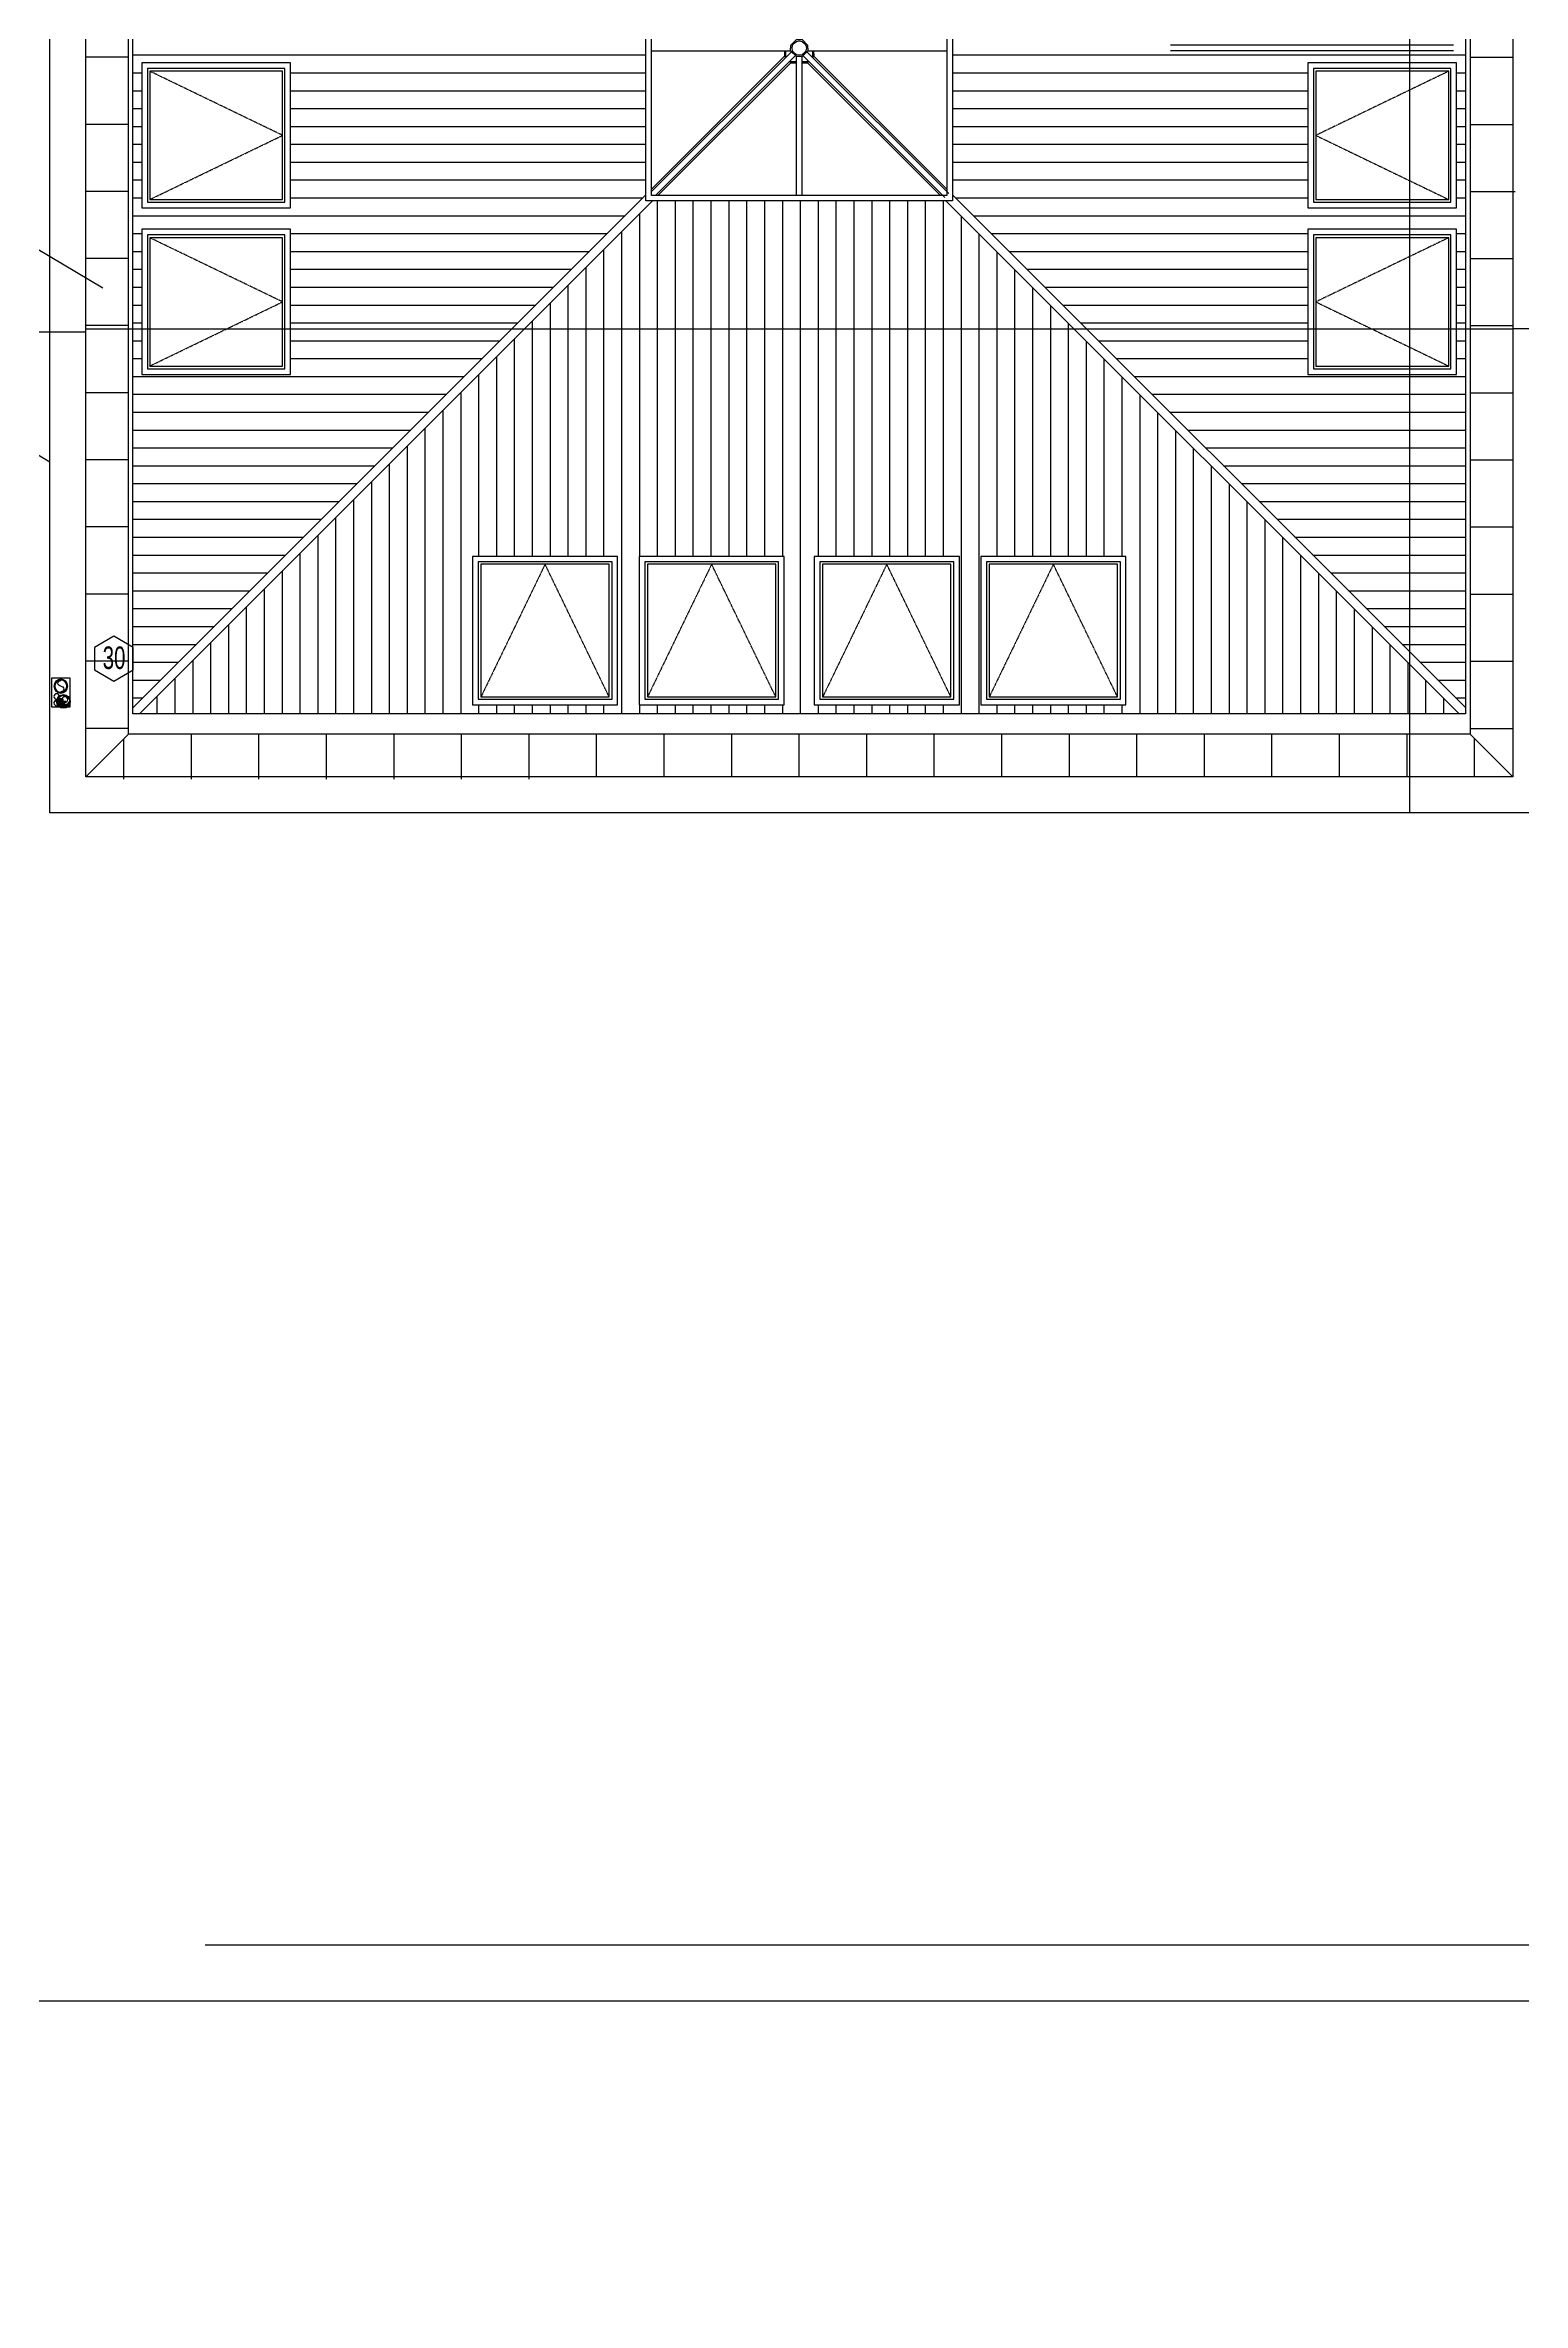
# Model space of a CAD drawing. Header units: millimetres. Extents: x -3782782348 to 131293, y -36553 to 57271.
# Drawn here: x 91712 to 93025, y -21419 to -19413 of the extents above; entities that cross this region are included whole.
import ezdxf

# ---------------------------------------------------------------- set-up
doc = ezdxf.new("R2010")
doc.units = ezdxf.units.MM
doc.header["$LTSCALE"] = 0.01
doc.linetypes.add('DASHED', pattern=[19.05, 12.7, -6.35])
doc.layers.get('Defpoints').update_dxf_attribs({"color": 253})
for name, color, linetype in [('+ Stratigrafia', 9, 'Continuous'), ('0_cartongesso', 2, 'Continuous'), ('vista2', 251, 'Continuous'), ('X_cavedi', 1, 'Continuous'), ('X_Esterno', 8, 'Continuous'), ('X_FOROMETRIA SCARICO NUMERAZIONE', 6, 'Continuous'), ('X_MURI', 8, 'Continuous'), ('X_Proiezini', 1, 'Continuous'), ('X_proiezioni serramenti esterni', 252, 'Continuous'), ('X_quote 1', 253, 'Continuous'), ('X_Serramenti Est', 1, 'Continuous'), ('X_TESTI', 253, 'Continuous')]:
    doc.layers.add(name, color=color, linetype=linetype)
doc.styles.add('Max 50', font='arial.ttf', dxfattribs={"width": 0.65, "height": 0.125})
doc.styles.get("Standard").update_dxf_attribs({"font": 'arial.ttf'})
doc.dimstyles.get("Standard").update_dxf_attribs({"dimscale": 0, "dimtxt": 0.18, "dimasz": 0.18, "dimexe": 0.18, "dimexo": 0.0625, "dimgap": 0.09, "dimtad": 1, "dimdec": 0, "dimzin": 0, "dimdsep": 46, "dimtxsty": 'Standard', "dimcen": 0.09, "dimclrd": 256, "dimclre": 256, "dimclrt": 5, "dimadec": 0, "dimazin": 0, "dimtfac": 1, "dimtdec": 0, "dimtix": 1, "dimtofl": 0, "dimtmove": 2, "dimatfit": 3, "dimfxl": 1, "dimtolj": 1, "dimtzin": 0, "dimarcsym": 0})
pattern_1 = [(0, (50139.492, -45869.093), (0, 15.875), [])]

# ---------------------------------------------------------------- blocks, each defined once
blk = doc.blocks.new('*D102')
at = {"layer": 'Defpoints', "color": 0, "transparency": 16777216}
for p in [(91715.8, -19667.3), (91715.8, -19667.3, 0), (90325.7, -19703.9)]:
    blk.add_point(p, dxfattribs=at)
at = {"layer": 'X_quote 1', "lineweight": -2, "transparency": 16777216}
blk.add_line((90325.9, -19667.3, 0), (91715.6, -19667.3, 0), dxfattribs=at)
at = {"layer": 'X_quote 1', "transparency": 16777216}
for points in [[(90325.9, -19667.3, 0), (90325.9, -19667.4, 0), (90325.7, -19667.3, 0)], [(91715.6, -19667.3, 0), (91715.6, -19667.4, 0), (91715.8, -19667.3, 0)]]:
    blk.add_solid(points, dxfattribs=at)
at = {"layer": 'X_quote 1', "color": 5, "transparency": 16777216, "insert": (91020.8, -19667.2, 0), "char_height": 0.18, "attachment_point": 5}
blk.add_mtext('\\A1;1390', dxfattribs=at)
blk = doc.blocks.new('*D103')
at = {"layer": 'Defpoints', "color": 0, "transparency": 16777216}
for p in [(91715.8, -19667.3), (91747.7, -19667.3, 0), (91747.7, -19667.3, 0)]:
    blk.add_point(p, dxfattribs=at)
at = {"layer": 'X_quote 1', "lineweight": -2, "transparency": 16777216}
blk.add_line((91715.9, -19667.3, 0), (91747.6, -19667.3, 0), dxfattribs=at)
at = {"layer": 'X_quote 1', "transparency": 16777216}
for points in [[(91715.9, -19667.3, 0), (91715.9, -19667.4, 0), (91715.8, -19667.3, 0)], [(91747.6, -19667.3, 0), (91747.6, -19667.4, 0), (91747.7, -19667.3, 0)]]:
    blk.add_solid(points, dxfattribs=at)
at = {"layer": 'X_quote 1', "color": 5, "transparency": 16777216, "insert": (91731.8, -19667.2, 0), "char_height": 0.18, "attachment_point": 5}
blk.add_mtext('\\A1;32', dxfattribs=at)
blk = doc.blocks.new('*D176')
at = {"layer": 'Defpoints', "color": 0, "transparency": 16777216}
for p in [(93015.7, -19664.9, 0), (93015.7, -19679.9, 0), (93047.8, -19679.9, 0)]:
    blk.add_point(p, dxfattribs=at)
at = {"layer": 'X_quote 1', "lineweight": -2, "transparency": 16777216}
blk.add_line((93047.6, -19664.9, 0), (93015.9, -19664.9, 0), dxfattribs=at)
at = {"layer": 'X_quote 1', "transparency": 16777216}
for points in [[(93015.9, -19664.9, 0), (93015.9, -19665, 0), (93015.7, -19664.9, 0)], [(93047.6, -19664.9, 0), (93047.6, -19665, 0), (93047.8, -19664.9, 0)]]:
    blk.add_solid(points, dxfattribs=at)
at = {"layer": 'X_quote 1', "color": 5, "transparency": 16777216, "insert": (93031.7, -19664.8, 0), "char_height": 0.18, "attachment_point": 5}
blk.add_mtext('\\A1;32', dxfattribs=at)
blk = doc.blocks.new('*D175')
at = {"layer": 'Defpoints', "color": 0, "transparency": 16777216}
for p in [(93015.7, -19664.9, 0), (93015.7, -19664.9, 0), (91747.7, -19667.3, 0)]:
    blk.add_point(p, dxfattribs=at)
at = {"layer": 'X_quote 1', "lineweight": -2, "transparency": 16777216}
blk.add_line((91747.9, -19664.9, 0), (93015.5, -19664.9, 0), dxfattribs=at)
at = {"layer": 'X_quote 1', "transparency": 16777216}
for points in [[(91747.9, -19664.9, 0), (91747.9, -19665, 0), (91747.7, -19664.9, 0)], [(93015.5, -19664.9, 0), (93015.5, -19665, 0), (93015.7, -19664.9, 0)]]:
    blk.add_solid(points, dxfattribs=at)
at = {"layer": 'X_quote 1', "color": 5, "transparency": 16777216, "insert": (92381.7, -19664.8, 0), "char_height": 0.18, "attachment_point": 5}
blk.add_mtext('\\A1;1268', dxfattribs=at)
blk = doc.blocks.new('*D321')
at = {"layer": 'Defpoints', "color": 0, "transparency": 16777216}
for p in [(92704.2, -18767, 0), (92845.1, -20063.1, 0), (92923.9, -20063.1, 0)]:
    blk.add_point(p, dxfattribs=at)
at = {"layer": 'X_quote 1', "lineweight": -2, "transparency": 16777216}
blk.add_line((92923.9, -18767.2, 0), (92923.9, -20062.9, 0), dxfattribs=at)
at = {"layer": 'X_quote 1', "transparency": 16777216}
for points in [[(92923.8, -18767.2, 0), (92923.9, -18767.2, 0), (92923.9, -18767, 0)], [(92923.8, -20062.9, 0), (92923.9, -20062.9, 0), (92923.9, -20063.1, 0)]]:
    blk.add_solid(points, dxfattribs=at)
at = {"layer": 'X_quote 1', "color": 5, "transparency": 16777216, "insert": (92923.7, -19415, 0), "char_height": 0.18, "attachment_point": 5, "rotation": 90}
blk.add_mtext('\\A1;1296', dxfattribs=at)
blk = doc.blocks.new('*D161')
at = {"layer": 'Defpoints', "color": 0, "transparency": 16777216}
for p in [(92845.1, -20063.1, 0), (92923.9, -20095.1), (92923.9, -20095.1, 0)]:
    blk.add_point(p, dxfattribs=at)
at = {"layer": 'X_quote 1', "lineweight": -2, "transparency": 16777216}
blk.add_line((92923.9, -20063.2, 0), (92923.9, -20094.9, 0), dxfattribs=at)
at = {"layer": 'X_quote 1', "transparency": 16777216}
for points in [[(92923.8, -20063.2, 0), (92923.9, -20063.2, 0), (92923.9, -20063.1, 0)], [(92923.8, -20094.9, 0), (92923.9, -20094.9, 0), (92923.9, -20095.1, 0)]]:
    blk.add_solid(points, dxfattribs=at)
at = {"layer": 'X_quote 1', "color": 5, "transparency": 16777216, "insert": (92923.7, -20079.1, 0), "char_height": 0.18, "attachment_point": 5, "rotation": 90}
blk.add_mtext('\\A1;32', dxfattribs=at)
blk = doc.blocks.new('*D358')
at = {"layer": 'Defpoints', "color": 0, "transparency": 16777216}
for p in [(90651.9, -21151.1), (120127.2, -21151.1), (120127, -28741)]:
    blk.add_point(p, dxfattribs=at)
at = {"layer": 'X_quote 1', "lineweight": -2, "transparency": 16777216}
blk.add_line((120127.2, -28740.9), (120127.2, -21151.2), dxfattribs=at)
at = {"layer": 'X_quote 1', "transparency": 16777216}
for points in [[(120127.2, -21151.2), (120127.2, -21151.2), (120127.2, -21151.1)], [(120127.2, -28740.9), (120127.2, -28740.9), (120127.2, -28741)]]:
    blk.add_solid(points, dxfattribs=at)
at = {"layer": 'X_quote 1', "color": 5, "transparency": 16777216, "insert": (120127, -24946.1), "char_height": 0.18, "attachment_point": 5, "rotation": 90}
blk.add_mtext('\\A1;7590', dxfattribs=at)
blk = doc.blocks.new('*D339')
at = {"layer": 'Defpoints', "color": 0, "transparency": 16777216}
for p in [(90600.4, -20738.1, 0), (120029.4, -20738.1), (120068.3, -28160.1, 0)]:
    blk.add_point(p, dxfattribs=at)
at = {"layer": 'X_quote 1', "lineweight": -2, "transparency": 16777216}
blk.add_line((120029.4, -28159.9), (120029.4, -20738.2), dxfattribs=at)
at = {"layer": 'X_quote 1', "transparency": 16777216}
for points in [[(120029.3, -20738.2), (120029.4, -20738.2), (120029.4, -20738.1)], [(120029.3, -28159.9), (120029.4, -28159.9), (120029.4, -28160.1)]]:
    blk.add_solid(points, dxfattribs=at)
at = {"layer": 'X_quote 1', "color": 5, "transparency": 16777216, "insert": (120029.2, -24449.1), "char_height": 0.18, "attachment_point": 5, "rotation": 90}
blk.add_mtext('\\A1;7422', dxfattribs=at)
blk = doc.blocks.new('*D341')
at = {"layer": 'Defpoints', "color": 0, "transparency": 16777216}
for p in [(90600.4, -20738.1, 0), (119978.1, -28378, 0), (90600.4, -28399.4)]:
    blk.add_point(p, dxfattribs=at)
at = {"layer": 'X_quote 1', "lineweight": -2, "transparency": 16777216}
blk.add_line((119977.9, -28399.4), (90600.5, -28399.4), dxfattribs=at)
at = {"layer": 'X_quote 1', "transparency": 16777216}
for points in [[(90600.5, -28399.4), (90600.5, -28399.5), (90600.4, -28399.4)], [(119977.9, -28399.4), (119977.9, -28399.5), (119978.1, -28399.4)]]:
    blk.add_solid(points, dxfattribs=at)
at = {"layer": 'X_quote 1', "color": 5, "transparency": 16777216, "insert": (105289.2, -28399.3), "char_height": 0.18, "attachment_point": 5}
blk.add_mtext('\\A1;29378', dxfattribs=at)
blk = doc.blocks.new('cavedio mini')
at = {"color": 2}
for centre, start, end in [((-3427.1, 41102.7, 0), 90, 270), ((-3427.1, 41107.8, 0), 270, 90)]:
    blk.add_arc(centre, 2.55, start, end, dxfattribs=at)
at = {"layer": 'X_cavedi'}
for p, q in [((-3419.2, 41124), (-3435.2, 41124)), ((-3435.2, 41124), (-3435.2, 41097.9)), ((-3419.2, 41097.9), (-3419.2, 41124)), ((-3435.2, 41097.9), (-3419.2, 41097.9))]:
    blk.add_line(p, q, dxfattribs=at)
for centre, radius in [((-3430.8, 41120.2), 2.5), ((-3423.5, 41117.2), 2.5), ((-3430.8, 41114.5), 2.5), ((-3427.1, 41105.3, 0), 6.11), ((-3427.1, 41105.3, 0), 5.43)]:
    blk.add_circle(centre, radius, dxfattribs=at)
blk = doc.blocks.new('colonna')
at = {"ltscale": 20}
h = blk.add_hatch(color=256, dxfattribs=at)
h.paths.add_polyline_path([(793.702, -32.366, -1), (793.58, -32.367, -1)])
h.paths.add_polyline_path([(793.586, -32.367, 1), (793.695, -32.366, 1)], flags=16)
blk.add_hatch(color=256).paths.add_polyline_path([(793.692, -32.366, -1), (793.59, -32.367, -1), (793.641, -32.366, 1)])
at = {"color": 2}
for p, q in [((793.661, -32.366), (793.62, -32.367)), ((793.641, -32.387), (793.64, -32.346))]:
    blk.add_line(p, q, dxfattribs=at)
at = {"color": 7}
for radius in [0.0611, 0.0543]:
    blk.add_circle((793.641, -32.366), radius, dxfattribs=at)
at = {"color": 2}
for centre, start, end in [((793.615, -32.367), 0.5919, 180.5919), ((793.666, -32.366), 180.5919, 0.5919)]:
    blk.add_arc(centre, 0.0255, start, end, dxfattribs=at)

msp = doc.modelspace()

# ---------------------------------------------------------------- hatches: boundary and pattern name
at = {"layer": '+ Stratigrafia', "transparency": 33554541}
h = msp.add_hatch(dxfattribs=at)
h.set_pattern_fill('LINE', color=254, scale=5)
h.set_pattern_definition(pattern_1)
h.paths.add_polyline_path([(92245.5, -19284.7), (91789.7, -18828.9), (91789.7, -20001.6), (92245.5, -19545.7)])
h.paths.add_polyline_path([(91929.7, -19428.3), (91929.7, -19557.3), (91797.7, -19557.3), (91797.7, -19428.3)], flags=16)
h.paths.add_polyline_path([(91929.7, -19401.7), (91797.7, -19401.7), (91797.7, -19272.7), (91929.7, -19272.7)], flags=16)
h.paths.add_polyline_path([(91924.7, -19433.3), (91924.7, -19552.3), (91802.7, -19552.3), (91802.7, -19433.3)], flags=0)
h.paths.add_polyline_path([(91924.7, -19396.7), (91802.7, -19396.7), (91802.7, -19277.7), (91924.7, -19277.7)], flags=0)
h.paths.add_polyline_path([(91922.7, -19435.8), (91922.7, -19549.8), (91804.7, -19549.8), (91804.7, -19435.8)], flags=0)
h.paths.add_polyline_path([(91922.7, -19394.2), (91804.7, -19394.2), (91804.7, -19280.2), (91922.7, -19280.2)], flags=0)
h.paths.add_polyline_path([(91929.7, -19576.3), (91929.7, -19705.3), (91797.7, -19705.3), (91797.7, -19576.3)], flags=16)
h.paths.add_polyline_path([(91924.7, -19581.3), (91924.7, -19700.3), (91802.7, -19700.3), (91802.7, -19581.3)], flags=0)
h.paths.add_polyline_path([(91929.7, -19253.7), (91797.7, -19253.7), (91797.7, -19124.7), (91929.7, -19124.7)], flags=16)
h.paths.add_polyline_path([(91922.7, -19583.8), (91922.7, -19697.8), (91804.7, -19697.8), (91804.7, -19583.8)], flags=0)
h.paths.add_polyline_path([(91924.7, -19248.7), (91802.7, -19248.7), (91802.7, -19129.7), (91924.7, -19129.7)], flags=0)
h.paths.add_polyline_path([(91922.7, -19246.2), (91804.7, -19246.2), (91804.7, -19132.2), (91922.7, -19132.2)], flags=0)
h = msp.add_hatch(dxfattribs=at)
h.set_pattern_fill('LINE', color=254, scale=5)
h.set_pattern_definition(pattern_1)
h.paths.add_polyline_path([(92517.8, -19545.6), (92973.7, -20001.5), (92973.7, -18828.9), (92517.8, -19284.7)])
h.paths.add_polyline_path([(92833.7, -19428.3), (92965.7, -19428.3), (92965.7, -19557.3), (92833.7, -19557.3)], flags=16)
h.paths.add_polyline_path([(92833.7, -19401.7), (92833.7, -19272.7), (92965.7, -19272.7), (92965.7, -19401.7)], flags=16)
h.paths.add_polyline_path([(92838.7, -19433.3), (92960.7, -19433.3), (92960.7, -19552.3), (92838.7, -19552.3)], flags=0)
h.paths.add_polyline_path([(92840.7, -19435.8), (92958.7, -19435.8), (92958.7, -19549.8), (92840.7, -19549.8)], flags=0)
h.paths.add_polyline_path([(92838.7, -19396.7), (92838.7, -19277.7), (92960.7, -19277.7), (92960.7, -19396.7)], flags=0)
h.paths.add_polyline_path([(92840.7, -19394.2), (92840.7, -19280.2), (92958.7, -19280.2), (92958.7, -19394.2)], flags=0)
h.paths.add_polyline_path([(92833.7, -19576.3), (92965.7, -19576.3), (92965.7, -19705.3), (92833.7, -19705.3)], flags=16)
h.paths.add_polyline_path([(92838.7, -19581.3), (92960.7, -19581.3), (92960.7, -19700.3), (92838.7, -19700.3)], flags=0)
h.paths.add_polyline_path([(92840.7, -19583.8), (92958.7, -19583.8), (92958.7, -19697.8), (92840.7, -19697.8)], flags=0)
h.paths.add_polyline_path([(92833.7, -19253.7), (92833.7, -19124.7), (92965.7, -19124.7), (92965.7, -19253.7)], flags=16)
h.paths.add_polyline_path([(92838.7, -19248.7), (92838.7, -19129.7), (92960.7, -19129.7), (92960.7, -19248.7)], flags=0)
h.paths.add_polyline_path([(92840.7, -19246.2), (92840.7, -19132.2), (92958.7, -19132.2), (92958.7, -19246.2)], flags=0)
h = msp.add_hatch(dxfattribs=at)
h.set_pattern_fill('LINE', color=254, scale=5, angle=90)
h.set_pattern_definition([(90, (50139.492, -45869.093), (-15.875, 1e-15), [])])
h.paths.add_polyline_path([(92512, -19551.1), (92251.4, -19551.1), (91795.6, -20007), (92967.9, -20007)])
h.paths.add_polyline_path([(92524, -19867), (92524, -19999), (92395, -19999), (92395, -19867)], flags=16)
h.paths.add_polyline_path([(92519, -19872), (92519, -19994), (92400, -19994), (92400, -19872)], flags=0)
h.paths.add_polyline_path([(92516.5, -19874), (92516.5, -19992), (92402.5, -19992), (92402.5, -19874)], flags=0)
h.paths.add_polyline_path([(92368.4, -19867), (92368.4, -19999), (92239.4, -19999), (92239.4, -19867)], flags=16)
h.paths.add_polyline_path([(92363.4, -19872), (92363.4, -19994), (92244.4, -19994), (92244.4, -19872)], flags=0)
h.paths.add_polyline_path([(92360.9, -19874), (92360.9, -19992), (92246.9, -19992), (92246.9, -19874)], flags=0)
h.paths.add_polyline_path([(92543, -19867), (92672, -19867), (92672, -19999), (92543, -19999)], flags=16)
h.paths.add_polyline_path([(92548, -19872), (92667, -19872), (92667, -19994), (92548, -19994)], flags=0)
h.paths.add_polyline_path([(92550.5, -19874), (92664.5, -19874), (92664.5, -19992), (92550.5, -19992)], flags=0)
h.paths.add_polyline_path([(92220.4, -19867), (92220.4, -19999), (92091.4, -19999), (92091.4, -19867)], flags=16)
h.paths.add_polyline_path([(92215.4, -19872), (92215.4, -19994), (92096.4, -19994), (92096.4, -19872)], flags=0)
h.paths.add_polyline_path([(92212.9, -19874), (92212.9, -19992), (92098.9, -19992), (92098.9, -19874)], flags=0)

# ---------------------------------------------------------------- linework, layer by layer
at = {"layer": '0_cartongesso', "color": 253, "linetype": 'Continuous'}
for p, q in [((92245.5, -19545.7, 0), (91789.7, -20001.6, 0)), ((92517.9, -19545.7, 0), (92973.8, -20001.6, 0)), ((92251.4, -19551.1, 0), (91795.6, -20007, 0)), ((92512, -19551.1, 0), (92967.9, -20007, 0))]:
    msp.add_line(p, q, dxfattribs=at)
at = {"layer": '0_cartongesso', "color": 253, "linetype": 'Continuous', "elevation": 0}
for points in [[(91789.7, -18823), (92973.7, -18823), (92973.7, -20007), (91789.7, -20007)], [(92245.5, -19278.8), (92517.8, -19278.8), (92517.8, -19551.1), (92245.5, -19551.1)], [(92250.5, -19283.8), (92512.8, -19283.8), (92512.8, -19546.1), (92250.5, -19546.1)], [(91797.7, -19557.3), (91929.7, -19557.3), (91929.7, -19428.3), (91797.7, -19428.3)], [(91802.7, -19552.3), (91924.7, -19552.3), (91924.7, -19433.3), (91802.7, -19433.3)], [(91922.7, -19435.8), (91804.7, -19435.8), (91804.7, -19549.8), (91922.7, -19549.8)], [(92965.7, -19428.3), (92833.7, -19428.3), (92833.7, -19557.3), (92965.7, -19557.3)], [(92960.7, -19433.3), (92838.7, -19433.3), (92838.7, -19552.3), (92960.7, -19552.3)], [(92840.7, -19549.8), (92958.7, -19549.8), (92958.7, -19435.8), (92840.7, -19435.8)], [(91797.7, -19705.3), (91929.7, -19705.3), (91929.7, -19576.3), (91797.7, -19576.3)], [(91802.7, -19700.3), (91924.7, -19700.3), (91924.7, -19581.3), (91802.7, -19581.3)], [(91922.7, -19583.8), (91804.7, -19583.8), (91804.7, -19697.8), (91922.7, -19697.8)], [(92965.7, -19576.3), (92833.7, -19576.3), (92833.7, -19705.3), (92965.7, -19705.3)], [(92960.7, -19581.3), (92838.7, -19581.3), (92838.7, -19700.3), (92960.7, -19700.3)], [(92840.7, -19697.8), (92958.7, -19697.8), (92958.7, -19583.8), (92840.7, -19583.8)], [(92220.4, -19999), (92220.4, -19867), (92091.4, -19867), (92091.4, -19999)], [(92368.4, -19999), (92368.4, -19867), (92239.4, -19867), (92239.4, -19999)], [(92524, -19999), (92524, -19867), (92395, -19867), (92395, -19999)], [(92672, -19999), (92672, -19867), (92543, -19867), (92543, -19999)], [(92215.4, -19994), (92215.4, -19872), (92096.4, -19872), (92096.4, -19994)], [(92098.9, -19874), (92098.9, -19992), (92212.9, -19992), (92212.9, -19874)], [(92363.4, -19994), (92363.4, -19872), (92244.4, -19872), (92244.4, -19994)], [(92246.9, -19874), (92246.9, -19992), (92360.9, -19992), (92360.9, -19874)], [(92519, -19994), (92519, -19872), (92400, -19872), (92400, -19994)], [(92402.5, -19874), (92402.5, -19992), (92516.5, -19992), (92516.5, -19874)], [(92667, -19994), (92667, -19872), (92548, -19872), (92548, -19994)], [(92550.5, -19874), (92550.5, -19992), (92664.5, -19992), (92664.5, -19874)]]:
    msp.add_lwpolyline(points, close=True, dxfattribs=at)
for points in [[(92250.5, -19417.5), (92374, -19417.5)], [(92250.5, -19542.6), (92374.8, -19418.4)], [(92254.1, -19546.1), (92378.4, -19421.9)], [(92379.2, -19407.6), (92384.2, -19407.6), (92389.2, -19412.5), (92389.4, -19417.5), (92384.2, -19422.8), (92379.2, -19422.8), (92374, -19417.5), (92374.2, -19412.5), (92379.2, -19407.6)], [(92379.2, -19546.1), (92379.2, -19422.8)], [(92384.2, -19546.1), (92384.2, -19422.8)], [(92385, -19421.9), (92511.1, -19547.9)], [(92388.5, -19418.4), (92514.6, -19544.4)], [(92389.4, -19417.5), (92512.8, -19417.5)]]:
    msp.add_lwpolyline(points, dxfattribs=at)
at = {"layer": '0_cartongesso', "color": 253, "linetype": 'Continuous'}
msp.add_circle((92381.7, -19415.2, 0), 6.38, dxfattribs=at)
at = {"layer": 'vista2', "color": 253, "elevation": 0}
for points in [[(92250.5, -19540.5), (92368.6, -19422.5)], [(92368.6, -19417.5), (92368.6, -19422.5)], [(92368.6, -19422.5), (92369.6, -19423.6)], [(92369.6, -19417.5), (92369.6, -19422.1), (92370.3, -19422.9)], [(92393.1, -19422.9), (92393.9, -19422.1), (92393.8, -19417.5)], [(92393.8, -19423.6), (92394.9, -19422.5), (92394.8, -19417.5)], [(92512.8, -19540.5), (92394.8, -19422.5)], [(92374.2, -19428.2), (92256.2, -19546.1)], [(92373.1, -19427.1), (92374.2, -19428.2), (92379.2, -19428.2)], [(92373.8, -19426.4), (92374.6, -19427.2), (92379.2, -19427.2)], [(92384.2, -19427.2), (92388.8, -19427.2), (92389.5, -19426.5)], [(92384.2, -19428.2), (92389.2, -19428.2), (92390.2, -19427.2)], [(92389.2, -19428.2), (92507.2, -19546.1)]]:
    msp.add_lwpolyline(points, dxfattribs=at)
at = {"layer": 'X_Esterno'}
for p, q in [((91785.8, -19423.3, 0), (91747.7, -19423.3, 0)), ((92977.7, -19423.3, 0), (93015.7, -19423.3, 0)), ((91785.8, -19483, 0), (91747.7, -19483, 0)), ((92977.7, -19483, 0), (93015.7, -19483, 0)), ((91785.8, -19542.6, 0), (91747.7, -19542.6, 0)), ((92977.7, -19542.6, 0), (93017.8, -19542.6, 0)), ((91785.8, -19602.3, 0), (91747.7, -19602.3, 0)), ((92977.7, -19602.3, 0), (93015.7, -19602.3, 0)), ((91785.8, -19661.9, 0), (91747.7, -19661.9, 0)), ((92977.7, -19661.9, 0), (93015.7, -19661.9, 0)), ((91785.8, -19721.6, 0), (91747.7, -19721.6, 0)), ((92977.7, -19721.6, 0), (93015.7, -19721.6, 0)), ((91785.8, -19781.2, 0), (91747.7, -19781.2, 0)), ((92977.7, -19781.2, 0), (93015.7, -19781.2, 0)), ((91785.8, -19840.9, 0), (91747.7, -19840.9, 0)), ((92977.7, -19840.9, 0), (93015.7, -19840.9, 0)), ((91785.8, -19900.6, 0), (91747.7, -19900.6, 0)), ((92977.7, -19900.6, 0), (93015.7, -19900.6, 0)), ((91785.8, -19960.2, 0), (91747.7, -19960.2, 0)), ((92977.7, -19960.2, 0), (93015.7, -19960.2, 0)), ((91785.8, -20019.9, 0), (91747.7, -20019.9, 0)), ((91841.7, -20065.1, 0), (91841.7, -20025.1, 0)), ((91841.7, -20065.1, 0), (91841.7, -20025.1, 0)), ((91901.7, -20065.1, 0), (91901.7, -20025.1, 0)), ((91901.7, -20065.1, 0), (91901.7, -20025.1, 0)), ((91961.7, -20065.1, 0), (91961.7, -20025.1, 0)), ((91961.7, -20065.1, 0), (91961.7, -20025.1, 0)), ((92021.7, -20065.1, 0), (92021.7, -20025.1, 0)), ((92021.7, -20065.1, 0), (92021.7, -20025.1, 0)), ((92081.7, -20065.1, 0), (92081.7, -20025.1, 0)), ((92081.7, -20065.1, 0), (92081.7, -20025.1, 0)), ((92141.7, -20065.1, 0), (92141.7, -20025.1, 0)), ((92141.7, -20065.1, 0), (92141.7, -20025.1, 0)), ((92201.7, -20063.1, 0), (92201.7, -20025.1, 0)), ((92201.7, -20063.1, 0), (92201.7, -20025.1, 0)), ((92261.7, -20063.1, 0), (92261.7, -20025.1, 0)), ((92261.7, -20063.1, 0), (92261.7, -20025.1, 0)), ((92321.7, -20063.1, 0), (92321.7, -20025.1, 0)), ((92321.7, -20063.1, 0), (92321.7, -20025.1, 0)), ((92381.7, -20063.1, 0), (92381.7, -20025.1, 0)), ((92381.7, -20063.1, 0), (92381.7, -20025.1, 0)), ((92441.7, -20063.1, 0), (92441.7, -20025.1, 0)), ((92441.7, -20063.1, 0), (92441.7, -20025.1, 0)), ((92501.7, -20063.1, 0), (92501.7, -20025.1, 0)), ((92501.7, -20063.1, 0), (92501.7, -20025.1, 0)), ((92561.7, -20063.1, 0), (92561.7, -20025.1, 0)), ((92561.7, -20063.1, 0), (92561.7, -20025.1, 0)), ((92621.7, -20063.1, 0), (92621.7, -20025.1, 0)), ((92621.7, -20063.1, 0), (92621.7, -20025.1, 0)), ((92681.7, -20063.1, 0), (92681.7, -20025.1, 0)), ((92681.7, -20063.1, 0), (92681.7, -20025.1, 0)), ((92741.7, -20063.1, 0), (92741.7, -20025.1, 0)), ((92741.7, -20063.1, 0), (92741.7, -20025.1, 0)), ((92801.7, -20063.1, 0), (92801.7, -20025.1, 0)), ((92801.7, -20063.1, 0), (92801.7, -20025.1, 0)), ((92861.7, -20063.1, 0), (92861.7, -20025.1, 0)), ((92861.7, -20063.1, 0), (92861.7, -20025.1, 0)), ((92921.7, -20063.1, 0), (92921.7, -20025.1, 0)), ((92921.7, -20063.1, 0), (92921.7, -20025.1, 0)), ((92977.7, -20019.9, 0), (93015.7, -20019.9, 0)), ((91781.7, -20065.1, 0), (91781.7, -20029.1, 0)), ((91781.7, -20065.1, 0), (91781.7, -20029.1, 0)), ((92981.7, -20063.1, 0), (92981.7, -20029, 0)), ((92981.7, -20063.1, 0), (92981.7, -20029, 0))]:
    msp.add_line(p, q, dxfattribs=at)
msp.add_lwpolyline([(91853.8, -21101.1), (94073.8, -21101.1), (94073.8, -18745.1)], dxfattribs=at)
at = {"layer": 'X_FOROMETRIA SCARICO NUMERAZIONE', "elevation": 0}
msp.add_lwpolyline([(91755.5, -19967.9), (91772.8, -19977.9), (91790, -19967.9), (91790, -19948), (91772.8, -19938), (91755.5, -19948)], close=True, dxfattribs=at)
at = {"layer": 'X_Proiezini', "ltscale": 0.5}
for p, q in [((91785.8, -20025.1), (91747.8, -20063.1)), ((92977.8, -20025.1), (93015.7, -20063))]:
    msp.add_line(p, q, dxfattribs=at)
for points in [[(90295.7, -17157.1), (90295.7, -21151.1), (93147.2, -21151.1)], [(93047.8, -18769.1), (93047.8, -20095.1), (91715.8, -20095.1), (91715.8, -18766.9)], [(93015.7, -18767.1), (93015.7, -20063), (91747.8, -20063), (91747.8, -18767.1)], [(92977.8, -18767.1), (92977.8, -20025.1), (91785.8, -20025.1), (91785.8, -18767.1)]]:
    msp.add_lwpolyline(points, dxfattribs=at)
at = {"layer": 'X_proiezioni serramenti esterni', "ltscale": 0.4}
for p, q in [((92963, -19412.7, 0), (92711.7, -19412.7, 0)), ((92963, -19417.7, 0), (92711.7, -19417.7, 0))]:
    msp.add_line(p, q, dxfattribs=at)
at = {"layer": 'X_Serramenti Est', "color": 253, "linetype": 'DASHED', "ltscale": 0.4, "transparency": 33554536, "elevation": 0}
for points in [[(91804.7, -19549.8), (91922.7, -19492.8), (91804.7, -19435.8)], [(92958.7, -19435.8), (92840.7, -19492.8), (92958.7, -19549.8)], [(91804.7, -19697.8), (91922.7, -19640.8), (91804.7, -19583.8)], [(92958.7, -19583.8), (92840.7, -19640.8), (92958.7, -19697.8)], [(92212.9, -19992), (92155.9, -19874), (92098.9, -19992)], [(92360.9, -19992), (92303.9, -19874), (92246.9, -19992)], [(92516.5, -19992), (92459.5, -19874), (92402.5, -19992)], [(92664.5, -19992), (92607.5, -19874), (92550.5, -19992)]]:
    msp.add_lwpolyline(points, dxfattribs=at)
at = {"layer": 'X_TESTI'}
for p, q in [((91629.4, -19548.7, 0), (91762.9, -19628.4, 0)), ((91629.4, -19731.4, 0), (91715.8, -19783, 0))]:
    msp.add_line(p, q, dxfattribs=at)

# ---------------------------------------------------------------- block references
at = {"layer": 'X_FOROMETRIA SCARICO NUMERAZIONE', "xscale": 100, "yscale": 100, "zscale": 100}
msp.add_blockref('colonna', (12363.9, -16759.3, 0), dxfattribs=at)
at = {"layer": 'X_MURI', "xscale": -1, "rotation": 180}
msp.add_blockref('cavedio mini', (95152.8, 21122.9, 0), dxfattribs=at)

# ---------------------------------------------------------------- texts
at = {"layer": 'X_FOROMETRIA SCARICO NUMERAZIONE', "insert": (91762.9, -19947.1, 0), "char_height": 20, "width": 96.623, "attachment_point": 1, "style": 'Max 50'}
msp.add_mtext('{30}', dxfattribs=at)

# ---------------------------------------------------------------- dimensions: what is measured, and where the dimension line sits
at = {"layer": 'X_quote 1'}
for base, p1, p2, picture, middle in [((92923.9, -20063.1, 0), (92704.2, -18767, 0), (92845.1, -20063.1, 0), '*D321', (92923.7, -19415, 0)), ((92923.9, -20095.1, 0), (92845.1, -20063.1, 0), (92923.9, -20095.1), '*D161', (92923.7, -20079.1, 0)), ((120029.4, -20738.1), (120068.3, -28160.1, 0), (90600.4, -20738.1, 0), '*D339', (120029.2, -24449.1)), ((120127.2, -21151.1), (120127, -28741), (90651.9, -21151.1), '*D358', (120127, -24946.1))]:
    dim = msp.add_linear_dim(base=base, p1=p1, p2=p2, angle=90, dimstyle='Standard', override={"dimscale": 1, "dimse1": 1, "dimse2": 1}, dxfattribs=at)
    dim.commit()
    dim.dimension.update_dxf_attribs({"geometry": picture, "text_midpoint": middle})
for base, p1, p2, picture, middle in [((93015.7, -19664.9, 0), (91747.7, -19667.3, 0), (93015.7, -19664.9, 0), '*D175', (92381.7, -19664.8, 0)), ((93015.7, -19664.9, 0), (93047.8, -19679.9, 0), (93015.7, -19679.9, 0), '*D176', (93031.7, -19664.8, 0)), ((91715.8, -19667.3, 0), (90325.7, -19703.9), (91715.8, -19667.3), '*D102', (91020.8, -19667.2, 0)), ((91747.7, -19667.3, 0), (91715.8, -19667.3), (91747.7, -19667.3, 0), '*D103', (91731.8, -19667.2, 0)), ((90600.4, -28399.4), (119978.1, -28378, 0), (90600.4, -20738.1, 0), '*D341', (105289.2, -28399.3))]:
    dim = msp.add_linear_dim(base=base, p1=p1, p2=p2, dimstyle='Standard', override={"dimscale": 1, "dimse1": 1, "dimse2": 1}, dxfattribs=at)
    dim.commit()
    dim.dimension.update_dxf_attribs({"geometry": picture, "text_midpoint": middle})

doc.saveas('drawing.dxf')
